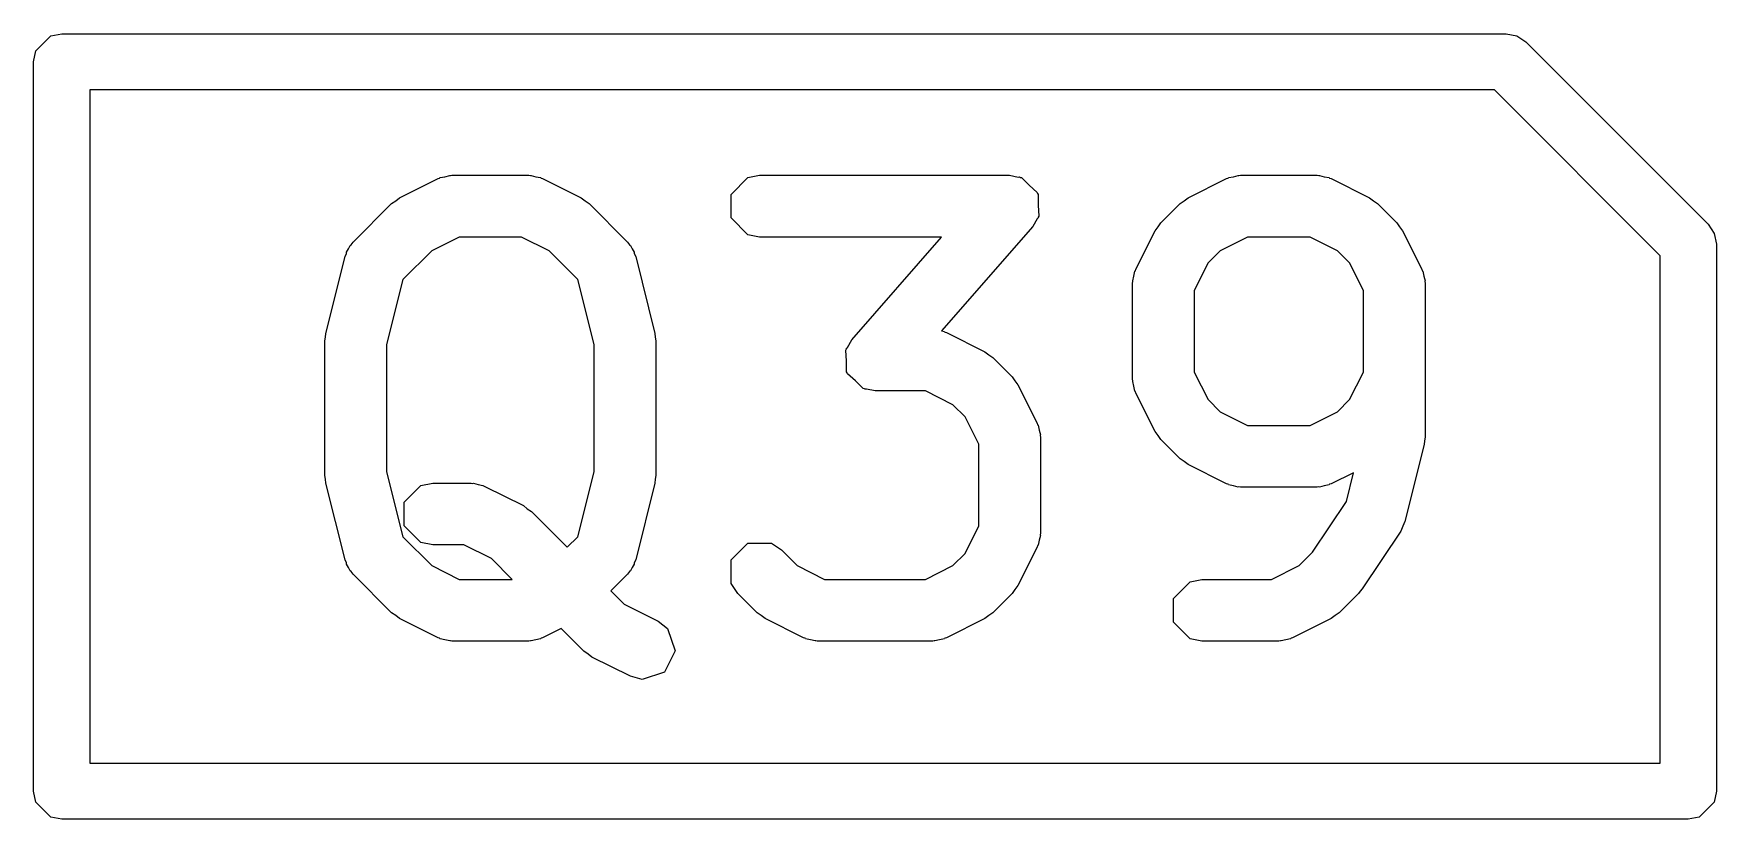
# Model space of a CAD drawing. Header units: millimetres. Extents: x 129 to 276, y -185 to -58.
# Drawn here: x 154.75 to 157.75, y -63.45 to -62.05 of the extents above; entities that cross this region are included whole.
import ezdxf

# ---------------------------------------------------------------- set-up
doc = ezdxf.new("R2010")
doc.units = ezdxf.units.MM
doc.layers.add('F.Fab', color=9, linetype='CONTINUOUS', true_color=0xafafaf)

msp = doc.modelspace()

# ---------------------------------------------------------------- linework, layer by layer
at = {"layer": 'F.Fab', "linetype": 'CONTINUOUS'}
for p, q in [((154.753806, -62.080866), (154.780866, -62.053806)), ((154.780866, -62.053806), (154.8, -62.05)), ((154.8, -62.05), (157.375, -62.05)), ((157.375, -62.05), (157.394134, -62.053806)), ((157.394134, -62.053806), (157.410355, -62.064645)), ((157.410355, -62.064645), (157.735355, -62.389644)), ((154.75, -62.1), (154.753806, -62.080866)), ((154.75, -63.4), (154.75, -62.1)), ((154.85, -62.15), (154.85, -63.35)), ((157.35429, -62.15), (154.85, -62.15)), ((157.65, -62.44571), (157.35429, -62.15)), ((155.402546, -62.342458), (155.471117, -62.308172)), ((155.471117, -62.308172), (155.473773, -62.307444)), ((155.473773, -62.307444), (155.474666, -62.306552)), ((155.474666, -62.306552), (155.483317, -62.304831)), ((155.483317, -62.304831), (155.491815, -62.302504)), ((155.491815, -62.302504), (155.493011, -62.302902)), ((155.493011, -62.302902), (155.495714, -62.302365)), ((155.495714, -62.302365), (155.632857, -62.302365)), ((155.632857, -62.302365), (155.635559, -62.302902)), ((155.635559, -62.302902), (155.636756, -62.302504)), ((155.636756, -62.302504), (155.645253, -62.304831)), ((155.645253, -62.304831), (155.653905, -62.306552)), ((155.653905, -62.306552), (155.654797, -62.307444)), ((155.654797, -62.307444), (155.657454, -62.308172)), ((155.657454, -62.308172), (155.726025, -62.342458)), ((155.993473, -62.336317), (156.023238, -62.306552)), ((156.023238, -62.306552), (156.044286, -62.302365)), ((156.044286, -62.302365), (156.49, -62.302365)), ((156.49, -62.302365), (156.505337, -62.305416)), ((156.505337, -62.305416), (156.50762, -62.305264)), ((156.50762, -62.305264), (156.508516, -62.306048)), ((156.508516, -62.306048), (156.511048, -62.306552)), ((156.511048, -62.306552), (156.52474, -62.320244)), ((156.80826, -62.342458), (156.876831, -62.308172)), ((156.876831, -62.308172), (156.879487, -62.307444)), ((156.879487, -62.307444), (156.88038, -62.306552)), ((156.88038, -62.306552), (156.889031, -62.304831)), ((156.889031, -62.304831), (156.897529, -62.302504)), ((156.897529, -62.302504), (156.898725, -62.302902)), ((156.898725, -62.302902), (156.901428, -62.302365)), ((156.901428, -62.302365), (157.038571, -62.302365)), ((157.038571, -62.302365), (157.041273, -62.302902)), ((157.041273, -62.302902), (157.042469, -62.302504)), ((157.042469, -62.302504), (157.050965, -62.30483)), ((157.050965, -62.30483), (157.059619, -62.306552)), ((157.059619, -62.306552), (157.060511, -62.307444)), ((157.060511, -62.307444), (157.063168, -62.308172)), ((157.063168, -62.308172), (157.13174, -62.342458)), ((155.993473, -62.378413), (155.993473, -62.336317)), ((156.52474, -62.320244), (156.539301, -62.332985)), ((156.539301, -62.332985), (156.53943, -62.334934)), ((156.53943, -62.334934), (156.540813, -62.336317)), ((156.540813, -62.336317), (156.540813, -62.355665)), ((155.31968, -62.421331), (155.388253, -62.35276)), ((155.388253, -62.35276), (155.395583, -62.347861)), ((155.395583, -62.347861), (155.402546, -62.342458)), ((155.726025, -62.342458), (155.732981, -62.347857)), ((155.732981, -62.347857), (155.740319, -62.35276)), ((155.740319, -62.35276), (155.808891, -62.421331)), ((156.540813, -62.355665), (156.542101, -62.374986)), ((156.75968, -62.387046), (156.793966, -62.35276)), ((156.793966, -62.35276), (156.801303, -62.347857)), ((156.801303, -62.347857), (156.80826, -62.342458)), ((157.13174, -62.342458), (157.138702, -62.347862)), ((157.138702, -62.347862), (157.146034, -62.352761)), ((157.146034, -62.352761), (157.180319, -62.387047)), ((156.023238, -62.408178), (155.993473, -62.378413)), ((156.531392, -62.393583), (156.368487, -62.57976)), ((156.539197, -62.380028), (156.531392, -62.393583)), ((156.540813, -62.378413), (156.539197, -62.380028)), ((156.542101, -62.374986), (156.540813, -62.377222)), ((156.540813, -62.377222), (156.540813, -62.378413)), ((156.749378, -62.40134), (156.75478, -62.394379)), ((156.75478, -62.394379), (156.75968, -62.387046)), ((157.180319, -62.387047), (157.185217, -62.394377)), ((157.185217, -62.394377), (157.190621, -62.40134)), ((157.735355, -62.389644), (157.746194, -62.405865)), ((155.311499, -62.433574), (155.31438, -62.427478)), ((155.31438, -62.427478), (155.316371, -62.426283)), ((155.316371, -62.426283), (155.31968, -62.421331)), ((155.508697, -62.412365), (155.459723, -62.436851)), ((155.619874, -62.412365), (155.508697, -62.412365)), ((155.668847, -62.436852), (155.619874, -62.412365)), ((155.808891, -62.421331), (155.8122, -62.426284)), ((155.8122, -62.426284), (155.814191, -62.427479)), ((155.814191, -62.427479), (155.817069, -62.433572)), ((156.044286, -62.412365), (156.023238, -62.408178)), ((156.368793, -62.412365), (156.044286, -62.412365)), ((156.208608, -62.595433), (156.368793, -62.412365)), ((156.715092, -62.469911), (156.749378, -62.40134)), ((156.914411, -62.412365), (156.865438, -62.436851)), ((157.025588, -62.412365), (156.914411, -62.412365)), ((157.074565, -62.436854), (157.025588, -62.412365)), ((157.190621, -62.40134), (157.224907, -62.469911)), ((157.746194, -62.405865), (157.746194, -62.405866)), ((157.746194, -62.405866), (157.75, -62.425)), ((157.75, -62.425), (157.75, -63.4)), ((155.270927, -62.584025), (155.305213, -62.446882)), ((155.305213, -62.446882), (155.307757, -62.441495)), ((155.307757, -62.441495), (155.307758, -62.439175)), ((155.307758, -62.439175), (155.311499, -62.433574)), ((155.459723, -62.436851), (155.408233, -62.488341)), ((155.720336, -62.488339), (155.668847, -62.436852)), ((155.817069, -62.433572), (155.820813, -62.439175)), ((155.820813, -62.439175), (155.820813, -62.441496)), ((155.820813, -62.441496), (155.823358, -62.446883)), ((155.823358, -62.446883), (155.857643, -62.584026)), ((156.843771, -62.458518), (156.819285, -62.507491)), ((156.865438, -62.436851), (156.843771, -62.458518)), ((157.096225, -62.458515), (157.074565, -62.436854)), ((157.120714, -62.507491), (157.096225, -62.458515)), ((157.65, -63.35), (157.65, -62.44571)), ((155.408233, -62.488341), (155.379285, -62.604137)), ((155.749285, -62.604136), (155.720336, -62.488339)), ((156.709424, -62.490609), (156.711751, -62.482111)), ((156.711751, -62.482111), (156.713472, -62.47346)), ((156.713472, -62.47346), (156.714364, -62.472567)), ((156.714364, -62.472567), (156.715092, -62.469911)), ((157.224907, -62.469911), (157.225634, -62.472567)), ((157.225634, -62.472567), (157.226527, -62.47346)), ((157.226527, -62.47346), (157.228247, -62.482111)), ((157.228247, -62.482111), (157.230575, -62.490609)), ((156.709285, -62.494508), (156.709822, -62.491805)), ((156.709285, -62.665937), (156.709285, -62.494508)), ((156.709822, -62.491805), (156.709424, -62.490609)), ((156.819285, -62.507491), (156.819285, -62.652953)), ((157.120714, -62.652953), (157.120714, -62.507491)), ((157.230575, -62.490609), (157.230176, -62.491805)), ((157.230176, -62.491805), (157.230714, -62.494508)), ((157.230714, -62.494508), (157.230714, -62.768794)), ((156.368487, -62.57976), (156.373905, -62.580838)), ((155.269285, -62.597365), (155.270599, -62.590757)), ((155.269285, -62.837365), (155.269285, -62.597365)), ((155.270599, -62.590757), (155.270927, -62.584025)), ((155.379285, -62.604137), (155.379285, -62.830593)), ((155.749285, -62.830593), (155.749285, -62.604136)), ((155.857643, -62.584026), (155.85797, -62.590757)), ((155.85797, -62.590757), (155.859285, -62.597365)), ((155.859285, -62.597365), (155.859285, -62.837365)), ((156.199187, -62.610603), (156.200803, -62.608986)), ((156.200803, -62.608986), (156.208608, -62.595433)), ((156.373905, -62.580838), (156.374797, -62.58173)), ((156.374797, -62.58173), (156.377454, -62.582458)), ((156.377454, -62.582458), (156.446026, -62.616744)), ((156.197899, -62.614031), (156.199187, -62.611794)), ((156.199187, -62.633351), (156.197899, -62.614031)), ((156.199187, -62.611794), (156.199187, -62.610603)), ((156.199187, -62.652699), (156.199187, -62.633351)), ((156.446026, -62.616744), (156.452986, -62.622146)), ((156.452986, -62.622146), (156.46032, -62.627046)), ((156.46032, -62.627046), (156.494605, -62.661331)), ((156.200568, -62.65408), (156.199187, -62.652699)), ((156.200699, -62.656032), (156.200568, -62.65408)), ((156.215263, -62.668775), (156.200699, -62.656032)), ((156.228952, -62.682464), (156.215263, -62.668775)), ((156.494605, -62.661331), (156.499502, -62.668661)), ((156.499502, -62.668661), (156.504907, -62.675625)), ((156.709822, -62.668639), (156.709285, -62.665937)), ((156.709424, -62.669836), (156.709822, -62.668639)), ((156.711751, -62.678333), (156.709424, -62.669836)), ((156.819285, -62.652953), (156.843771, -62.701926)), ((157.096225, -62.701929), (157.120714, -62.652953)), ((156.231483, -62.682967), (156.228952, -62.682464)), ((156.23238, -62.683752), (156.231483, -62.682967)), ((156.234662, -62.683599), (156.23238, -62.683752)), ((156.25, -62.686651), (156.234662, -62.683599)), ((156.339874, -62.686651), (156.25, -62.686651)), ((156.388849, -62.711139), (156.339874, -62.686651)), ((156.504907, -62.675625), (156.539194, -62.744197)), ((156.713472, -62.686985), (156.711751, -62.678333)), ((156.714364, -62.687877), (156.713472, -62.686985)), ((156.715092, -62.690534), (156.714364, -62.687877)), ((156.749378, -62.759105), (156.715092, -62.690534)), ((156.410513, -62.732803), (156.388849, -62.711139)), ((156.843771, -62.701926), (156.865438, -62.723593)), ((156.865438, -62.723593), (156.914411, -62.74808)), ((157.025588, -62.74808), (157.074565, -62.72359)), ((157.074565, -62.72359), (157.096225, -62.701929)), ((156.435, -62.781777), (156.410513, -62.732803)), ((156.539194, -62.744197), (156.539921, -62.746854)), ((156.539921, -62.746854), (156.540813, -62.747746)), ((156.540813, -62.747746), (156.542531, -62.756386)), ((156.542531, -62.756386), (156.544862, -62.764896)), ((156.75478, -62.766065), (156.749378, -62.759105)), ((156.914411, -62.74808), (157.025588, -62.74808)), ((156.435, -62.927239), (156.435, -62.781777)), ((156.544862, -62.764896), (156.544462, -62.766093)), ((156.544462, -62.766093), (156.545, -62.768794)), ((156.545, -62.768794), (156.545, -62.940222)), ((156.75968, -62.773399), (156.75478, -62.766065)), ((156.793966, -62.807685), (156.75968, -62.773399)), ((157.229072, -62.782133), (157.194786, -62.919277)), ((157.229399, -62.775401), (157.229072, -62.782133)), ((157.230714, -62.768794), (157.229399, -62.775401)), ((156.801303, -62.812587), (156.793966, -62.807685)), ((156.80826, -62.817987), (156.801303, -62.812587)), ((156.876831, -62.852273), (156.80826, -62.817987)), ((155.270599, -62.843972), (155.269285, -62.837365)), ((155.270927, -62.850705), (155.270599, -62.843972)), ((155.379285, -62.830593), (155.408234, -62.946389)), ((155.720336, -62.946389), (155.749285, -62.830593)), ((155.85797, -62.843972), (155.857643, -62.850704)), ((155.859285, -62.837365), (155.85797, -62.843972)), ((157.103148, -62.832282), (157.063168, -62.852273)), ((157.09038, -62.883354), (157.103148, -62.832282)), ((155.305213, -62.987848), (155.270927, -62.850705)), ((155.410615, -62.884889), (155.44038, -62.855124)), ((155.44038, -62.855124), (155.461428, -62.850937)), ((155.461428, -62.850937), (155.53, -62.850937)), ((155.53, -62.850937), (155.5327, -62.851474)), ((155.5327, -62.851474), (155.533898, -62.851075)), ((155.533898, -62.851075), (155.542406, -62.853404)), ((155.542406, -62.853404), (155.551048, -62.855124)), ((155.551048, -62.855124), (155.551939, -62.856015)), ((155.551939, -62.856015), (155.554596, -62.856743)), ((155.554596, -62.856743), (155.623167, -62.891028)), ((155.857643, -62.850704), (155.823358, -62.987847)), ((156.879487, -62.853), (156.876831, -62.852273)), ((156.88038, -62.853893), (156.879487, -62.853)), ((156.889031, -62.855613), (156.88038, -62.853893)), ((156.897529, -62.857941), (156.889031, -62.855613)), ((156.898725, -62.857542), (156.897529, -62.857941)), ((156.901428, -62.85808), (156.898725, -62.857542)), ((157.038571, -62.85808), (156.901428, -62.85808)), ((157.041273, -62.857542), (157.038571, -62.85808)), ((157.042469, -62.857941), (157.041273, -62.857542)), ((157.050965, -62.855614), (157.042469, -62.857941)), ((157.059619, -62.853893), (157.050965, -62.855614)), ((157.060511, -62.853), (157.059619, -62.853893)), ((157.063168, -62.852273), (157.060511, -62.853)), ((155.410615, -62.926985), (155.410615, -62.884889)), ((155.623167, -62.891028), (155.630133, -62.896434)), ((155.630133, -62.896434), (155.637462, -62.901331)), ((155.637462, -62.901331), (155.701428, -62.965297)), ((157.030115, -62.973753), (157.09038, -62.883354)), ((155.44038, -62.95675), (155.410615, -62.926985)), ((156.410511, -62.976215), (156.435, -62.927239)), ((157.187191, -62.936445), (157.11862, -63.039302)), ((157.190773, -62.92777), (157.187191, -62.936445)), ((157.194786, -62.919277), (157.190773, -62.92777)), ((155.408234, -62.946389), (155.459722, -62.997877)), ((155.461428, -62.960937), (155.44038, -62.95675)), ((155.517016, -62.960937), (155.461428, -62.960937)), ((155.56599, -62.985423), (155.517016, -62.960937)), ((155.701428, -62.965297), (155.720336, -62.946389)), ((155.993473, -62.987746), (156.02324, -62.95798)), ((156.02324, -62.95798), (156.065334, -62.957981)), ((156.065334, -62.957981), (156.083177, -62.969904)), ((156.083177, -62.969904), (156.111149, -62.997876)), ((156.539194, -62.964819), (156.504907, -63.033391)), ((156.539921, -62.962161), (156.539194, -62.964819)), ((156.540813, -62.96127), (156.539921, -62.962161)), ((156.542531, -62.952629), (156.540813, -62.96127)), ((156.544862, -62.94412), (156.542531, -62.952629)), ((156.545, -62.940222), (156.544462, -62.942922)), ((156.544462, -62.942922), (156.544862, -62.94412)), ((155.307758, -62.993235), (155.305213, -62.987848)), ((155.307758, -62.995555), (155.307758, -62.993235)), ((155.311499, -63.001155), (155.307758, -62.995555)), ((155.459722, -62.997877), (155.508698, -63.022365)), ((155.602932, -63.022365), (155.56599, -62.985423)), ((155.820813, -62.995555), (155.817069, -63.001157)), ((155.823358, -62.987847), (155.820813, -62.993234)), ((155.820813, -62.993234), (155.820813, -62.995555)), ((155.993472, -63.02984), (155.993473, -62.987746)), ((156.111149, -62.997876), (156.160127, -63.022365)), ((156.339873, -63.022365), (156.388851, -62.997876)), ((156.388851, -62.997876), (156.410511, -62.976215)), ((156.957016, -63.022365), (157.00599, -62.997878)), ((157.00599, -62.997878), (157.030115, -62.973753)), ((155.31438, -63.007252), (155.311499, -63.001155)), ((155.316371, -63.008446), (155.31438, -63.007252)), ((155.31968, -63.013399), (155.316371, -63.008446)), ((155.388252, -63.081971), (155.31968, -63.013399)), ((155.508698, -63.022365), (155.602932, -63.022365)), ((155.808891, -63.013399), (155.77921, -63.043079)), ((155.8122, -63.008445), (155.808891, -63.013399)), ((155.814191, -63.007251), (155.8122, -63.008445)), ((155.817069, -63.001157), (155.814191, -63.007251)), ((156.005395, -63.047684), (155.993472, -63.02984)), ((156.160127, -63.022365), (156.339873, -63.022365)), ((156.782044, -63.056317), (156.811809, -63.026552)), ((156.811809, -63.026552), (156.832857, -63.022365)), ((156.832857, -63.022365), (156.957016, -63.022365)), ((155.77921, -63.043079), (155.80258, -63.06645)), ((156.03968, -63.08197), (156.005395, -63.047684)), ((156.494605, -63.047684), (156.46032, -63.08197)), ((156.4995, -63.040357), (156.494605, -63.047684)), ((156.504907, -63.033391), (156.4995, -63.040357)), ((156.782044, -63.098413), (156.782044, -63.056317)), ((157.111748, -63.047685), (157.077462, -63.081971)), ((157.114774, -63.043155), (157.111748, -63.047685)), ((157.11862, -63.039302), (157.114774, -63.043155)), ((155.39558, -63.086867), (155.388252, -63.081971)), ((155.402547, -63.092274), (155.39558, -63.086867)), ((155.80258, -63.06645), (155.863168, -63.096744)), ((156.047006, -63.086865), (156.03968, -63.08197)), ((156.053975, -63.092274), (156.047006, -63.086865)), ((156.452991, -63.086867), (156.446025, -63.092274)), ((156.46032, -63.08197), (156.452991, -63.086867)), ((157.070133, -63.086867), (157.063167, -63.092274)), ((157.077462, -63.081971), (157.070133, -63.086867)), ((155.471117, -63.126558), (155.402547, -63.092274)), ((155.690568, -63.110001), (155.657453, -63.126559)), ((155.73111, -63.150542), (155.690568, -63.110001)), ((155.863168, -63.096744), (155.880121, -63.109902)), ((155.880121, -63.109902), (155.893433, -63.149836)), ((156.122546, -63.126559), (156.053975, -63.092274)), ((156.446025, -63.092274), (156.377453, -63.126559)), ((156.811809, -63.128178), (156.782044, -63.098413)), ((157.063167, -63.092274), (156.994596, -63.126559)), ((155.473773, -63.127285), (155.471117, -63.126558)), ((155.474666, -63.128178), (155.473773, -63.127285)), ((155.483319, -63.129899), (155.474666, -63.128178)), ((155.491816, -63.132226), (155.483319, -63.129899)), ((155.493011, -63.131827), (155.491816, -63.132226)), ((155.495714, -63.132365), (155.493011, -63.131827)), ((155.632857, -63.132365), (155.495714, -63.132365)), ((155.635557, -63.131827), (155.632857, -63.132365)), ((155.636755, -63.132227), (155.635557, -63.131827)), ((155.645263, -63.129897), (155.636755, -63.132227)), ((155.653905, -63.128178), (155.645263, -63.129897)), ((155.654796, -63.127286), (155.653905, -63.128178)), ((155.657453, -63.126559), (155.654796, -63.127286)), ((155.893433, -63.149836), (155.874606, -63.187487)), ((156.125203, -63.127286), (156.122546, -63.126559)), ((156.126095, -63.128178), (156.125203, -63.127286)), ((156.134743, -63.129898), (156.126095, -63.128178)), ((156.143245, -63.132226), (156.134743, -63.129898)), ((156.14444, -63.131827), (156.143245, -63.132226)), ((156.147143, -63.132365), (156.14444, -63.131827)), ((156.352857, -63.132365), (156.147143, -63.132365)), ((156.355557, -63.131827), (156.352857, -63.132365)), ((156.356755, -63.132227), (156.355557, -63.131827)), ((156.365263, -63.129897), (156.356755, -63.132227)), ((156.373905, -63.128178), (156.365263, -63.129897)), ((156.374796, -63.127286), (156.373905, -63.128178)), ((156.377453, -63.126559), (156.374796, -63.127286)), ((156.832857, -63.132365), (156.811809, -63.128178)), ((156.97, -63.132365), (156.832857, -63.132365)), ((156.9727, -63.131827), (156.97, -63.132365)), ((156.973898, -63.132227), (156.9727, -63.131827)), ((156.982406, -63.129897), (156.973898, -63.132227)), ((156.991048, -63.128178), (156.982406, -63.129897)), ((156.991939, -63.127286), (156.991048, -63.128178)), ((156.994596, -63.126559), (156.991939, -63.127286)), ((155.73844, -63.15544), (155.73111, -63.150542)), ((155.745403, -63.160844), (155.73844, -63.15544)), ((155.813974, -63.19513), (155.745403, -63.160844)), ((155.834672, -63.200798), (155.813974, -63.19513)), ((155.874606, -63.187487), (155.834672, -63.200798)), ((154.85, -63.35), (157.65, -63.35)), ((154.753806, -63.419134), (154.75, -63.4)), ((154.780866, -63.446194), (154.753806, -63.419134)), ((157.746194, -63.419134), (157.719134, -63.446194)), ((157.75, -63.4), (157.746194, -63.419134)), ((154.8, -63.45), (154.780866, -63.446194)), ((157.7, -63.45), (154.8, -63.45)), ((157.719134, -63.446194), (157.7, -63.45))]:
    msp.add_line(p, q, dxfattribs=at)

doc.saveas('drawing.dxf')
